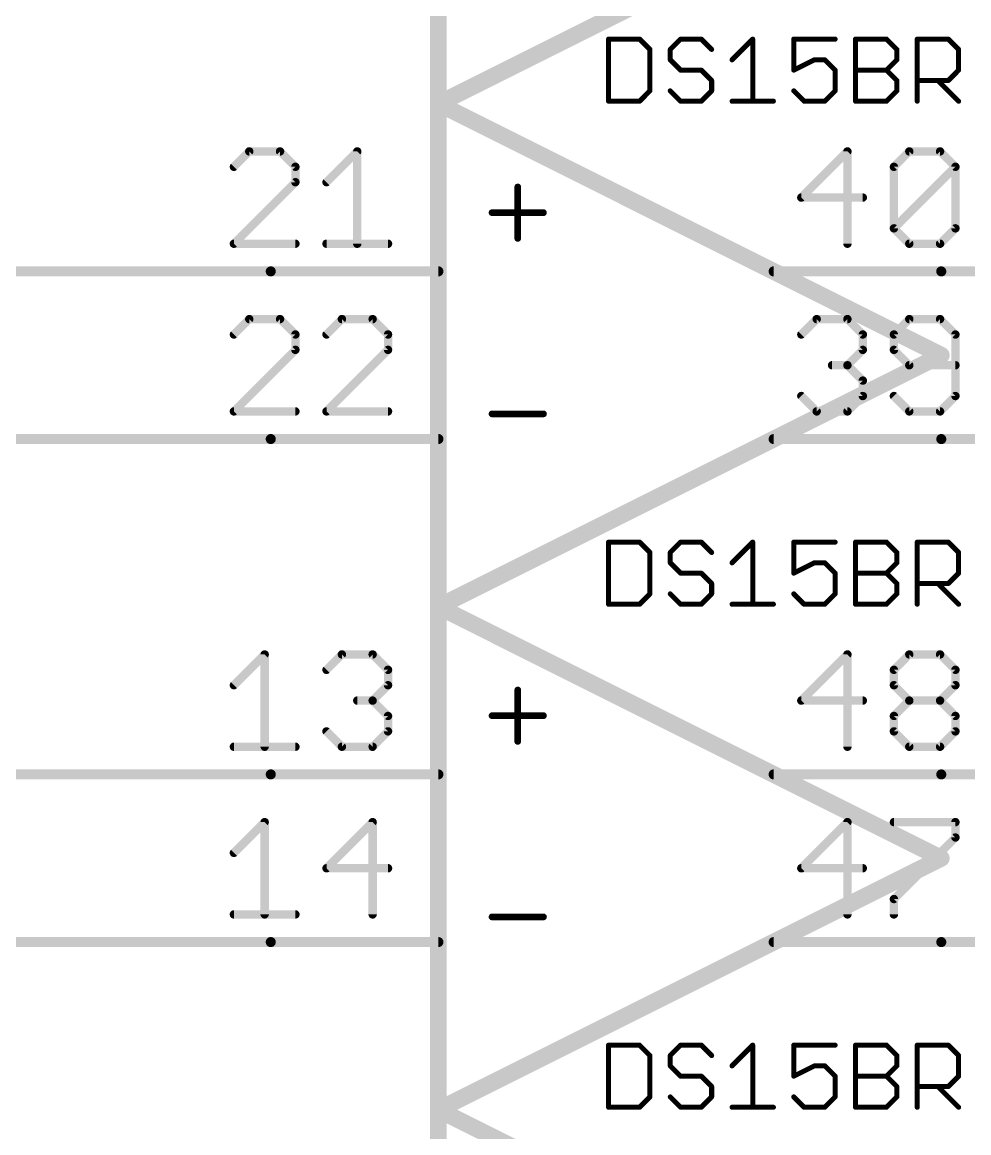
# Model space of a CAD drawing. Extents: x -72 to 265, y -97 to 216.
# Drawn here: x 8.93 to 23.28, y 55.53 to 72.35 of the extents above; entities that cross this region are included whole.
import ezdxf

# ---------------------------------------------------------------- set-up
doc = ezdxf.new("R2010")
doc.units = 0
for name, color, linetype in [('91', 94, 'CONTINUOUS'), ('94', 14, 'CONTINUOUS'), ('95', 251, 'CONTINUOUS'), ('96', 251, 'CONTINUOUS')]:
    doc.layers.add(name, color=color, linetype=linetype)

msp = doc.modelspace()

# ---------------------------------------------------------------- linework, layer by layer
at = {"layer": '91', "const_width": 0.1524}
for points in [[(5.08, 68.58), (12.7, 68.58)], [(22.86, 68.58), (35.56, 68.58)], [(12.7, 66.04), (5.08, 66.04)], [(35.56, 66.04), (22.86, 66.04)], [(5.08, 60.96), (12.7, 60.96)], [(22.86, 60.96), (35.56, 60.96)], [(5.08, 58.42), (12.7, 58.42)], [(22.86, 58.42), (35.56, 58.42)]]:
    msp.add_lwpolyline(points, dxfattribs=at)
at = {"layer": '91', "const_width": 0.0762}
for points in [[(12.7, 68.5419, 1), (12.7, 68.6181)], [(22.86, 68.6181, 1), (22.86, 68.5419)], [(12.7, 66.0019, 1), (12.7, 66.0781)], [(22.86, 66.0781, 1), (22.86, 66.0019)], [(12.7, 60.9219, 1), (12.7, 60.9981)], [(22.86, 60.9981, 1), (22.86, 60.9219)], [(12.7, 58.3819, 1), (12.7, 58.4581)], [(22.86, 58.4581, 1), (22.86, 58.3819)]]:
    msp.add_lwpolyline(points, format="xyb", dxfattribs=at)
at = {"layer": '94'}
for points, const_width in [([(15.24, 78.74), (15.24, 71.12)], 0.254), ([(15.24, 71.12), (22.86, 74.93)], 0.254), ([(15.24, 71.12), (15.24, 63.5)], 0.254), ([(22.86, 67.31), (15.24, 71.12)], 0.254), ([(12.7, 68.58), (15.24, 68.58)], 0.1524), ([(22.86, 68.58), (20.32, 68.58)], 0.1524), ([(15.24, 63.5), (22.86, 67.31)], 0.254), ([(12.7, 66.04), (15.24, 66.04)], 0.1524), ([(22.86, 66.04), (20.32, 66.04)], 0.1524), ([(15.24, 63.5), (15.24, 55.88)], 0.254), ([(22.86, 59.69), (15.24, 63.5)], 0.254), ([(12.7, 60.96), (15.24, 60.96)], 0.1524), ([(22.86, 60.96), (20.32, 60.96)], 0.1524), ([(15.24, 55.88), (22.86, 59.69)], 0.254), ([(12.7, 58.42), (15.24, 58.42)], 0.1524), ([(22.86, 58.42), (20.32, 58.42)], 0.1524), ([(15.24, 55.88), (15.24, 48.26)], 0.254), ([(22.86, 52.07), (15.24, 55.88)], 0.254)]:
    msp.add_lwpolyline(points, dxfattribs=dict(at, const_width=const_width))
for points, const_width in [([(15.3035, 71.12, 1), (15.1765, 71.12)], 0.127), ([(15.2684, 71.1768, 1), (15.2116, 71.0632)], 0.127), ([(15.2116, 71.1768, 1), (15.2684, 71.0632)], 0.127), ([(15.1765, 71.12, 1), (15.3035, 71.12)], 0.127), ([(12.7, 68.6181, 1), (12.7, 68.5419)], 0.0762), ([(15.24, 68.5419, 1), (15.24, 68.6181)], 0.0762), ([(20.32, 68.6181, 1), (20.32, 68.5419)], 0.0762), ([(22.86, 68.5419, 1), (22.86, 68.6181)], 0.0762), ([(22.8884, 67.2532, 1), (22.8316, 67.3668)], 0.127), ([(22.8316, 67.2532, 1), (22.8884, 67.3668)], 0.127), ([(12.7, 66.0781, 1), (12.7, 66.0019)], 0.0762), ([(15.24, 66.0019, 1), (15.24, 66.0781)], 0.0762), ([(20.32, 66.0781, 1), (20.32, 66.0019)], 0.0762), ([(22.86, 66.0019, 1), (22.86, 66.0781)], 0.0762), ([(15.3035, 63.5, 1), (15.1765, 63.5)], 0.127), ([(15.2684, 63.5568, 1), (15.2116, 63.4432)], 0.127), ([(15.2116, 63.5568, 1), (15.2684, 63.4432)], 0.127), ([(15.1765, 63.5, 1), (15.3035, 63.5)], 0.127), ([(12.7, 60.9981, 1), (12.7, 60.9219)], 0.0762), ([(15.24, 60.9219, 1), (15.24, 60.9981)], 0.0762), ([(20.32, 60.9981, 1), (20.32, 60.9219)], 0.0762), ([(22.86, 60.9219, 1), (22.86, 60.9981)], 0.0762), ([(22.8884, 59.6332, 1), (22.8316, 59.7468)], 0.127), ([(22.8316, 59.6332, 1), (22.8884, 59.7468)], 0.127), ([(12.7, 58.4581, 1), (12.7, 58.3819)], 0.0762), ([(15.24, 58.3819, 1), (15.24, 58.4581)], 0.0762), ([(20.32, 58.4581, 1), (20.32, 58.3819)], 0.0762), ([(22.86, 58.3819, 1), (22.86, 58.4581)], 0.0762), ([(15.3035, 55.88, 1), (15.1765, 55.88)], 0.127), ([(15.2684, 55.9368, 1), (15.2116, 55.8232)], 0.127), ([(15.2116, 55.9368, 1), (15.2684, 55.8232)], 0.127), ([(15.1765, 55.88, 1), (15.3035, 55.88)], 0.127)]:
    msp.add_lwpolyline(points, format="xyb", dxfattribs=dict(at, const_width=const_width))
at = {"layer": '95', "const_width": 0.127}
for points in [[(12.3744, 70.3973), (12.1413, 70.1643)], [(12.8404, 70.3973), (12.3744, 70.3973)], [(13.0735, 70.1643), (12.8404, 70.3973)], [(13.5446, 69.9312), (14.0107, 70.3973)], [(14.0107, 70.3973), (14.0107, 68.9991)], [(21.4382, 70.3973), (20.7391, 69.6982)], [(21.4382, 68.9991), (21.4382, 70.3973)], [(22.1424, 70.1643), (22.3754, 70.3973)], [(22.3754, 70.3973), (22.8415, 70.3973)], [(22.8415, 70.3973), (23.0745, 70.1643)], [(13.0735, 69.9312), (13.0735, 70.1643)], [(22.1424, 69.2321), (22.1424, 70.1643)], [(22.1424, 69.2321), (23.0745, 70.1643)], [(23.0745, 70.1643), (23.0745, 69.2321)], [(12.1413, 68.9991), (13.0735, 69.9312)], [(20.7391, 69.6982), (21.6712, 69.6982)], [(22.3754, 68.9991), (22.1424, 69.2321)], [(23.0745, 69.2321), (22.8415, 68.9991)], [(13.0735, 68.9991), (12.1413, 68.9991)], [(13.5446, 68.9991), (14.4768, 68.9991)], [(22.8415, 68.9991), (22.3754, 68.9991)], [(12.3744, 67.8573), (12.1413, 67.6243)], [(12.8404, 67.8573), (12.3744, 67.8573)], [(13.0735, 67.6243), (12.8404, 67.8573)], [(13.7777, 67.8573), (13.5446, 67.6243)], [(14.2437, 67.8573), (13.7777, 67.8573)], [(14.4768, 67.6243), (14.2437, 67.8573)], [(20.7391, 67.6243), (20.9721, 67.8573)], [(20.9721, 67.8573), (21.4382, 67.8573)], [(21.4382, 67.8573), (21.6712, 67.6243)], [(22.3754, 67.8573), (22.1424, 67.6243)], [(22.8415, 67.8573), (22.3754, 67.8573)], [(23.0745, 67.6243), (22.8415, 67.8573)], [(13.0735, 67.3912), (13.0735, 67.6243)], [(14.4768, 67.3912), (14.4768, 67.6243)], [(21.6712, 67.6243), (21.6712, 67.3912)], [(22.1424, 67.6243), (22.1424, 67.3912)], [(23.0745, 66.6921), (23.0745, 67.6243)], [(12.1413, 66.4591), (13.0735, 67.3912)], [(13.5446, 66.4591), (14.4768, 67.3912)], [(21.6712, 67.3912), (21.4382, 67.1582)], [(22.1424, 67.3912), (22.3754, 67.1582)], [(21.4382, 67.1582), (21.2052, 67.1582)], [(21.4382, 67.1582), (21.6712, 66.9252)], [(22.3754, 67.1582), (23.0745, 67.1582)], [(21.6712, 66.9252), (21.6712, 66.6921)], [(20.9721, 66.4591), (20.7391, 66.6921)], [(21.6712, 66.6921), (21.4382, 66.4591)], [(22.1424, 66.6921), (22.3754, 66.4591)], [(22.8415, 66.4591), (23.0745, 66.6921)], [(13.0735, 66.4591), (12.1413, 66.4591)], [(14.4768, 66.4591), (13.5446, 66.4591)], [(21.4382, 66.4591), (20.9721, 66.4591)], [(22.3754, 66.4591), (22.8415, 66.4591)], [(12.1413, 62.3112), (12.6074, 62.7773)], [(12.6074, 62.7773), (12.6074, 61.3791)], [(13.5446, 62.5443), (13.7777, 62.7773)], [(13.7777, 62.7773), (14.2437, 62.7773)], [(14.2437, 62.7773), (14.4768, 62.5443)], [(21.4382, 62.7773), (20.7391, 62.0782)], [(21.4382, 61.3791), (21.4382, 62.7773)], [(22.1424, 62.5443), (22.3754, 62.7773)], [(22.3754, 62.7773), (22.8415, 62.7773)], [(22.8415, 62.7773), (23.0745, 62.5443)], [(14.4768, 62.5443), (14.4768, 62.3112)], [(22.1424, 62.3112), (22.1424, 62.5443)], [(23.0745, 62.5443), (23.0745, 62.3112)], [(14.4768, 62.3112), (14.2437, 62.0782)], [(22.3754, 62.0782), (22.1424, 62.3112)], [(23.0745, 62.3112), (22.8415, 62.0782)], [(14.2437, 62.0782), (14.0107, 62.0782)], [(14.2437, 62.0782), (14.4768, 61.8452)], [(20.7391, 62.0782), (21.6712, 62.0782)], [(22.1424, 61.8452), (22.3754, 62.0782)], [(22.3754, 62.0782), (22.8415, 62.0782)], [(22.8415, 62.0782), (23.0745, 61.8452)], [(14.4768, 61.8452), (14.4768, 61.6121)], [(22.1424, 61.6121), (22.1424, 61.8452)], [(23.0745, 61.8452), (23.0745, 61.6121)], [(13.7777, 61.3791), (13.5446, 61.6121)], [(14.4768, 61.6121), (14.2437, 61.3791)], [(22.3754, 61.3791), (22.1424, 61.6121)], [(23.0745, 61.6121), (22.8415, 61.3791)], [(12.1413, 61.3791), (13.0735, 61.3791)], [(14.2437, 61.3791), (13.7777, 61.3791)], [(22.8415, 61.3791), (22.3754, 61.3791)], [(12.1413, 59.7712), (12.6074, 60.2373)], [(12.6074, 60.2373), (12.6074, 58.8391)], [(14.2437, 60.2373), (13.5446, 59.5382)], [(14.2437, 58.8391), (14.2437, 60.2373)], [(21.4382, 60.2373), (20.7391, 59.5382)], [(21.4382, 58.8391), (21.4382, 60.2373)], [(22.1424, 60.2373), (23.0745, 60.2373)], [(23.0745, 60.2373), (23.0745, 60.0043)], [(23.0745, 60.0043), (22.1424, 59.0721)], [(13.5446, 59.5382), (14.4768, 59.5382)], [(20.7391, 59.5382), (21.6712, 59.5382)], [(22.1424, 59.0721), (22.1424, 58.8391)], [(12.1413, 58.8391), (13.0735, 58.8391)]]:
    msp.add_lwpolyline(points, dxfattribs=at)
at = {"layer": '95', "const_width": 0.0635}
for points in [[(12.3744, 70.429, 1), (12.3744, 70.3655)], [(12.3968, 70.3748, 1), (12.3519, 70.4197)], [(12.8629, 70.4197, 1), (12.818, 70.3748)], [(12.8404, 70.3655, 1), (12.8404, 70.429)], [(14.0424, 70.3973, 1), (13.9789, 70.3973)], [(14.0331, 70.3748, 1), (13.9882, 70.4197)], [(21.4699, 70.3973, 1), (21.4064, 70.3973)], [(21.4606, 70.3748, 1), (21.4157, 70.4197)], [(22.3754, 70.429, 1), (22.3754, 70.3655)], [(22.3979, 70.3748, 1), (22.353, 70.4197)], [(22.8639, 70.4197, 1), (22.819, 70.3748)], [(22.8415, 70.3655, 1), (22.8415, 70.429)], [(12.1189, 70.1867, 1), (12.1638, 70.1418)], [(13.1052, 70.1643, 1), (13.0417, 70.1643)], [(13.051, 70.1418, 1), (13.0959, 70.1867)], [(22.1741, 70.1643, 1), (22.1106, 70.1643)], [(22.1199, 70.1867, 1), (22.1648, 70.1418)], [(23.1063, 70.1643, 1), (23.0428, 70.1643)], [(23.097, 70.1418, 1), (23.0521, 70.1867)], [(23.0521, 70.1418, 1), (23.097, 70.1867)], [(13.0959, 69.9088, 1), (13.051, 69.9537)], [(13.0417, 69.9312, 1), (13.1052, 69.9312)], [(13.5222, 69.9537, 1), (13.5671, 69.9088)], [(20.7391, 69.7299, 1), (20.7391, 69.6664)], [(20.7166, 69.7206, 1), (20.7616, 69.6757)], [(21.6712, 69.6664, 1), (21.6712, 69.7299)], [(22.1648, 69.2546, 1), (22.1199, 69.2097)], [(22.1199, 69.2546, 1), (22.1648, 69.2097)], [(22.1106, 69.2321, 1), (22.1741, 69.2321)], [(23.0428, 69.2321, 1), (23.1063, 69.2321)], [(23.097, 69.2097, 1), (23.0521, 69.2546)], [(12.1413, 69.0309, 1), (12.1413, 68.9673)], [(12.1189, 69.0216, 1), (12.1638, 68.9766)], [(13.0735, 68.9673, 1), (13.0735, 69.0309)], [(13.5446, 69.0309, 1), (13.5446, 68.9673)], [(13.9789, 68.9991, 1), (14.0424, 68.9991)], [(14.4768, 68.9673, 1), (14.4768, 69.0309)], [(21.4064, 68.9991, 1), (21.4699, 68.9991)], [(22.3754, 69.0309, 1), (22.3754, 68.9673)], [(22.353, 68.9766, 1), (22.3979, 69.0216)], [(22.819, 69.0216, 1), (22.8639, 68.9766)], [(22.8415, 68.9673, 1), (22.8415, 69.0309)], [(12.3744, 67.889, 1), (12.3744, 67.8255)], [(12.3968, 67.8348, 1), (12.3519, 67.8797)], [(12.8629, 67.8797, 1), (12.818, 67.8348)], [(12.8404, 67.8255, 1), (12.8404, 67.889)], [(13.7777, 67.889, 1), (13.7777, 67.8255)], [(13.8001, 67.8348, 1), (13.7552, 67.8797)], [(14.2662, 67.8797, 1), (14.2213, 67.8348)], [(14.2437, 67.8255, 1), (14.2437, 67.889)], [(20.9721, 67.889, 1), (20.9721, 67.8255)], [(20.9946, 67.8348, 1), (20.9497, 67.8797)], [(21.4606, 67.8797, 1), (21.4157, 67.8348)], [(21.4382, 67.8255, 1), (21.4382, 67.889)], [(22.3754, 67.889, 1), (22.3754, 67.8255)], [(22.3979, 67.8348, 1), (22.353, 67.8797)], [(22.8639, 67.8797, 1), (22.819, 67.8348)], [(22.8415, 67.8255, 1), (22.8415, 67.889)], [(12.1189, 67.6467, 1), (12.1638, 67.6018)], [(13.1052, 67.6243, 1), (13.0417, 67.6243)], [(13.051, 67.6018, 1), (13.0959, 67.6467)], [(13.5222, 67.6467, 1), (13.5671, 67.6018)], [(14.5085, 67.6243, 1), (14.445, 67.6243)], [(14.4543, 67.6018, 1), (14.4992, 67.6467)], [(20.7166, 67.6467, 1), (20.7616, 67.6018)], [(21.703, 67.6243, 1), (21.6395, 67.6243)], [(21.6488, 67.6018, 1), (21.6937, 67.6467)], [(22.1741, 67.6243, 1), (22.1106, 67.6243)], [(22.1199, 67.6467, 1), (22.1648, 67.6018)], [(23.1063, 67.6243, 1), (23.0428, 67.6243)], [(23.0521, 67.6018, 1), (23.097, 67.6467)], [(13.0417, 67.3912, 1), (13.1052, 67.3912)], [(13.0959, 67.3688, 1), (13.051, 67.4137)], [(14.445, 67.3912, 1), (14.5085, 67.3912)], [(14.4992, 67.3688, 1), (14.4543, 67.4137)], [(21.6395, 67.3912, 1), (21.703, 67.3912)], [(21.6937, 67.3688, 1), (21.6488, 67.4137)], [(22.1648, 67.4137, 1), (22.1199, 67.3688)], [(22.1106, 67.3912, 1), (22.1741, 67.3912)], [(21.2052, 67.1899, 1), (21.2052, 67.1264)], [(21.4606, 67.1806, 1), (21.4157, 67.1357)], [(21.4157, 67.1806, 1), (21.4606, 67.1357)], [(21.4382, 67.1264, 1), (21.4382, 67.1899)], [(22.3754, 67.1899, 1), (22.3754, 67.1264)], [(22.353, 67.1357, 1), (22.3979, 67.1806)], [(23.0745, 67.1264, 1), (23.0745, 67.1899)], [(21.703, 66.9252, 1), (21.6395, 66.9252)], [(21.6488, 66.9027, 1), (21.6937, 66.9476)], [(20.7616, 66.7146, 1), (20.7166, 66.6697)], [(21.6395, 66.6921, 1), (21.703, 66.6921)], [(21.6937, 66.6697, 1), (21.6488, 66.7146)], [(22.1648, 66.7146, 1), (22.1199, 66.6697)], [(23.0428, 66.6921, 1), (23.1063, 66.6921)], [(23.097, 66.6697, 1), (23.0521, 66.7146)], [(12.1413, 66.4909, 1), (12.1413, 66.4274)], [(12.1189, 66.4816, 1), (12.1638, 66.4366)], [(13.0735, 66.4274, 1), (13.0735, 66.4909)], [(13.5446, 66.4909, 1), (13.5446, 66.4274)], [(13.5222, 66.4816, 1), (13.5671, 66.4366)], [(14.4768, 66.4274, 1), (14.4768, 66.4909)], [(20.9721, 66.4909, 1), (20.9721, 66.4274)], [(20.9497, 66.4366, 1), (20.9946, 66.4816)], [(21.4157, 66.4816, 1), (21.4606, 66.4366)], [(21.4382, 66.4274, 1), (21.4382, 66.4909)], [(22.3754, 66.4909, 1), (22.3754, 66.4274)], [(22.353, 66.4366, 1), (22.3979, 66.4816)], [(22.819, 66.4816, 1), (22.8639, 66.4366)], [(22.8415, 66.4274, 1), (22.8415, 66.4909)], [(12.6392, 62.7773, 1), (12.5757, 62.7773)], [(12.6299, 62.7548, 1), (12.585, 62.7997)], [(13.7777, 62.809, 1), (13.7777, 62.7455)], [(13.8001, 62.7548, 1), (13.7552, 62.7997)], [(14.2662, 62.7997, 1), (14.2213, 62.7548)], [(14.2437, 62.7455, 1), (14.2437, 62.809)], [(21.4699, 62.7773, 1), (21.4064, 62.7773)], [(21.4606, 62.7548, 1), (21.4157, 62.7997)], [(22.3754, 62.809, 1), (22.3754, 62.7455)], [(22.3979, 62.7548, 1), (22.353, 62.7997)], [(22.8639, 62.7997, 1), (22.819, 62.7548)], [(22.8415, 62.7455, 1), (22.8415, 62.809)], [(13.5222, 62.5667, 1), (13.5671, 62.5218)], [(14.5085, 62.5443, 1), (14.445, 62.5443)], [(14.4543, 62.5218, 1), (14.4992, 62.5667)], [(22.1741, 62.5443, 1), (22.1106, 62.5443)], [(22.1199, 62.5667, 1), (22.1648, 62.5218)], [(23.1063, 62.5443, 1), (23.0428, 62.5443)], [(23.0521, 62.5218, 1), (23.097, 62.5667)], [(12.1189, 62.3337, 1), (12.1638, 62.2888)], [(14.445, 62.3112, 1), (14.5085, 62.3112)], [(14.4992, 62.2888, 1), (14.4543, 62.3337)], [(22.1648, 62.3337, 1), (22.1199, 62.2888)], [(22.1106, 62.3112, 1), (22.1741, 62.3112)], [(23.0428, 62.3112, 1), (23.1063, 62.3112)], [(23.097, 62.2888, 1), (23.0521, 62.3337)], [(14.0107, 62.1099, 1), (14.0107, 62.0464)], [(14.2662, 62.1006, 1), (14.2213, 62.0557)], [(14.2213, 62.1006, 1), (14.2662, 62.0557)], [(14.2437, 62.0464, 1), (14.2437, 62.1099)], [(20.7391, 62.1099, 1), (20.7391, 62.0464)], [(20.7166, 62.1006, 1), (20.7616, 62.0557)], [(21.6712, 62.0464, 1), (21.6712, 62.1099)], [(22.3754, 62.1099, 1), (22.3754, 62.0464)], [(22.3979, 62.0557, 1), (22.353, 62.1006)], [(22.353, 62.0557, 1), (22.3979, 62.1006)], [(22.8639, 62.1006, 1), (22.819, 62.0557)], [(22.819, 62.1006, 1), (22.8639, 62.0557)], [(22.8415, 62.0464, 1), (22.8415, 62.1099)], [(14.5085, 61.8452, 1), (14.445, 61.8452)], [(14.4543, 61.8227, 1), (14.4992, 61.8676)], [(22.1741, 61.8452, 1), (22.1106, 61.8452)], [(22.1199, 61.8676, 1), (22.1648, 61.8227)], [(23.1063, 61.8452, 1), (23.0428, 61.8452)], [(23.0521, 61.8227, 1), (23.097, 61.8676)], [(13.5671, 61.6346, 1), (13.5222, 61.5897)], [(14.445, 61.6121, 1), (14.5085, 61.6121)], [(14.4992, 61.5897, 1), (14.4543, 61.6346)], [(22.1648, 61.6346, 1), (22.1199, 61.5897)], [(22.1106, 61.6121, 1), (22.1741, 61.6121)], [(23.0428, 61.6121, 1), (23.1063, 61.6121)], [(23.097, 61.5897, 1), (23.0521, 61.6346)], [(12.1413, 61.4109, 1), (12.1413, 61.3473)], [(12.5757, 61.3791, 1), (12.6392, 61.3791)], [(13.0735, 61.3473, 1), (13.0735, 61.4109)], [(13.7777, 61.4109, 1), (13.7777, 61.3473)], [(13.7552, 61.3566, 1), (13.8001, 61.4016)], [(14.2213, 61.4016, 1), (14.2662, 61.3566)], [(14.2437, 61.3473, 1), (14.2437, 61.4109)], [(21.4064, 61.3791, 1), (21.4699, 61.3791)], [(22.3754, 61.4109, 1), (22.3754, 61.3473)], [(22.353, 61.3566, 1), (22.3979, 61.4016)], [(22.819, 61.4016, 1), (22.8639, 61.3566)], [(22.8415, 61.3473, 1), (22.8415, 61.4109)], [(12.6392, 60.2373, 1), (12.5757, 60.2373)], [(12.6299, 60.2148, 1), (12.585, 60.2597)], [(14.2755, 60.2373, 1), (14.212, 60.2373)], [(14.2662, 60.2148, 1), (14.2213, 60.2597)], [(21.4699, 60.2373, 1), (21.4064, 60.2373)], [(21.4606, 60.2148, 1), (21.4157, 60.2597)], [(22.1424, 60.269, 1), (22.1424, 60.2055)], [(23.1063, 60.2373, 1), (23.0428, 60.2373)], [(23.0745, 60.2055, 1), (23.0745, 60.269)], [(23.097, 59.9818, 1), (23.0521, 60.0267)], [(23.0428, 60.0043, 1), (23.1063, 60.0043)], [(12.1189, 59.7937, 1), (12.1638, 59.7488)], [(13.5446, 59.5699, 1), (13.5446, 59.5064)], [(13.5222, 59.5606, 1), (13.5671, 59.5157)], [(14.4768, 59.5064, 1), (14.4768, 59.5699)], [(20.7391, 59.5699, 1), (20.7391, 59.5064)], [(20.7166, 59.5606, 1), (20.7616, 59.5157)], [(21.6712, 59.5064, 1), (21.6712, 59.5699)], [(22.1741, 59.0721, 1), (22.1106, 59.0721)], [(22.1199, 59.0946, 1), (22.1648, 59.0497)], [(12.1413, 58.8709, 1), (12.1413, 58.8073)], [(13.0735, 58.8073, 1), (13.0735, 58.8709)], [(12.5757, 58.8391, 1), (12.6392, 58.8391)], [(14.212, 58.8391, 1), (14.2755, 58.8391)], [(21.4064, 58.8391, 1), (21.4699, 58.8391)], [(22.1106, 58.8391, 1), (22.1741, 58.8391)]]:
    msp.add_lwpolyline(points, format="xyb", dxfattribs=at)
at = {"layer": '96'}
for points, const_width in [([(17.8181, 72.0987), (17.8181, 71.1581)], 0.0762), ([(18.2884, 72.0987), (17.8181, 72.0987)], 0.0762), ([(18.4452, 71.9419), (18.2884, 72.0987)], 0.0762), ([(18.9104, 72.0987), (18.7536, 71.9419)], 0.0762), ([(19.2239, 72.0987), (18.9104, 72.0987)], 0.0762), ([(19.3807, 71.9419), (19.2239, 72.0987)], 0.0762), ([(19.6891, 71.7852), (20.0027, 72.0987)], 0.0762), ([(20.0027, 72.0987), (20.0027, 71.1581)], 0.0762), ([(21.2517, 72.0987), (20.6247, 72.0987)], 0.0762), ([(20.6247, 72.0987), (20.6247, 71.6284)], 0.0762), ([(21.5602, 71.1581), (21.5602, 72.0987)], 0.0762), ([(21.5602, 72.0987), (22.0305, 72.0987)], 0.0762), ([(22.0305, 72.0987), (22.1872, 71.9419)], 0.0762), ([(22.4957, 71.1581), (22.4957, 72.0987)], 0.0762), ([(22.4957, 72.0987), (22.966, 72.0987)], 0.0762), ([(22.966, 72.0987), (23.1228, 71.9419)], 0.0762), ([(18.4452, 71.3149), (18.4452, 71.9419)], 0.0762), ([(18.7536, 71.9419), (18.7536, 71.7852)], 0.0762), ([(22.1872, 71.9419), (22.1872, 71.7852)], 0.0762), ([(23.1228, 71.9419), (23.1228, 71.6284)], 0.0762), ([(18.7536, 71.7852), (18.9104, 71.6284)], 0.0762), ([(20.6247, 71.6284), (20.9382, 71.7852)], 0.0762), ([(20.9382, 71.7852), (21.095, 71.7852)], 0.0762), ([(21.095, 71.7852), (21.2517, 71.6284)], 0.0762), ([(22.1872, 71.7852), (22.0305, 71.6284)], 0.0762), ([(18.9104, 71.6284), (19.2239, 71.6284)], 0.0762), ([(19.2239, 71.6284), (19.3807, 71.4716)], 0.0762), ([(19.3807, 71.4716), (19.3807, 71.3149)], 0.0762), ([(21.2517, 71.6284), (21.2517, 71.3149)], 0.0762), ([(21.5602, 71.6284), (22.0305, 71.6284)], 0.0762), ([(22.0305, 71.6284), (22.1872, 71.4716)], 0.0762), ([(22.1872, 71.4716), (22.1872, 71.3149)], 0.0762), ([(22.966, 71.4716), (22.4957, 71.4716)], 0.0762), ([(22.8092, 71.4716), (23.1228, 71.1581)], 0.0762), ([(23.1228, 71.6284), (22.966, 71.4716)], 0.0762), ([(18.2884, 71.1581), (18.4452, 71.3149)], 0.0762), ([(18.9104, 71.1581), (18.7536, 71.3149)], 0.0762), ([(19.3807, 71.3149), (19.2239, 71.1581)], 0.0762), ([(20.7814, 71.1581), (20.6247, 71.3149)], 0.0762), ([(21.2517, 71.3149), (21.095, 71.1581)], 0.0762), ([(22.1872, 71.3149), (22.0305, 71.1581)], 0.0762), ([(17.8181, 71.1581), (18.2884, 71.1581)], 0.0762), ([(19.2239, 71.1581), (18.9104, 71.1581)], 0.0762), ([(19.6891, 71.1581), (20.3162, 71.1581)], 0.0762), ([(21.095, 71.1581), (20.7814, 71.1581)], 0.0762), ([(22.0305, 71.1581), (21.5602, 71.1581)], 0.0762), ([(16.4426, 69.8593), (16.4426, 69.0797)], 0.1016), ([(16.0528, 69.4695), (16.8324, 69.4695)], 0.1016), ([(16.0528, 66.4215), (16.8324, 66.4215)], 0.1016), ([(17.8181, 64.4787), (17.8181, 63.5381)], 0.0762), ([(18.2884, 64.4787), (17.8181, 64.4787)], 0.0762), ([(18.4452, 64.3219), (18.2884, 64.4787)], 0.0762), ([(18.9104, 64.4787), (18.7536, 64.3219)], 0.0762), ([(19.2239, 64.4787), (18.9104, 64.4787)], 0.0762), ([(19.3807, 64.3219), (19.2239, 64.4787)], 0.0762), ([(19.6891, 64.1652), (20.0027, 64.4787)], 0.0762), ([(20.0027, 64.4787), (20.0027, 63.5381)], 0.0762), ([(21.2517, 64.4787), (20.6247, 64.4787)], 0.0762), ([(20.6247, 64.4787), (20.6247, 64.0084)], 0.0762), ([(21.5602, 63.5381), (21.5602, 64.4787)], 0.0762), ([(21.5602, 64.4787), (22.0305, 64.4787)], 0.0762), ([(22.0305, 64.4787), (22.1872, 64.3219)], 0.0762), ([(22.4957, 63.5381), (22.4957, 64.4787)], 0.0762), ([(22.4957, 64.4787), (22.966, 64.4787)], 0.0762), ([(22.966, 64.4787), (23.1228, 64.3219)], 0.0762), ([(18.4452, 63.6949), (18.4452, 64.3219)], 0.0762), ([(18.7536, 64.3219), (18.7536, 64.1652)], 0.0762), ([(22.1872, 64.3219), (22.1872, 64.1652)], 0.0762), ([(23.1228, 64.3219), (23.1228, 64.0084)], 0.0762), ([(18.7536, 64.1652), (18.9104, 64.0084)], 0.0762), ([(20.6247, 64.0084), (20.9382, 64.1652)], 0.0762), ([(20.9382, 64.1652), (21.095, 64.1652)], 0.0762), ([(21.095, 64.1652), (21.2517, 64.0084)], 0.0762), ([(22.1872, 64.1652), (22.0305, 64.0084)], 0.0762), ([(18.9104, 64.0084), (19.2239, 64.0084)], 0.0762), ([(19.2239, 64.0084), (19.3807, 63.8516)], 0.0762), ([(21.2517, 64.0084), (21.2517, 63.6949)], 0.0762), ([(21.5602, 64.0084), (22.0305, 64.0084)], 0.0762), ([(22.0305, 64.0084), (22.1872, 63.8516)], 0.0762), ([(23.1228, 64.0084), (22.966, 63.8516)], 0.0762), ([(19.3807, 63.8516), (19.3807, 63.6949)], 0.0762), ([(22.1872, 63.8516), (22.1872, 63.6949)], 0.0762), ([(22.966, 63.8516), (22.4957, 63.8516)], 0.0762), ([(22.8092, 63.8516), (23.1228, 63.5381)], 0.0762), ([(18.2884, 63.5381), (18.4452, 63.6949)], 0.0762), ([(18.9104, 63.5381), (18.7536, 63.6949)], 0.0762), ([(19.3807, 63.6949), (19.2239, 63.5381)], 0.0762), ([(20.7814, 63.5381), (20.6247, 63.6949)], 0.0762), ([(21.2517, 63.6949), (21.095, 63.5381)], 0.0762), ([(22.1872, 63.6949), (22.0305, 63.5381)], 0.0762), ([(17.8181, 63.5381), (18.2884, 63.5381)], 0.0762), ([(19.2239, 63.5381), (18.9104, 63.5381)], 0.0762), ([(19.6891, 63.5381), (20.3162, 63.5381)], 0.0762), ([(21.095, 63.5381), (20.7814, 63.5381)], 0.0762), ([(22.0305, 63.5381), (21.5602, 63.5381)], 0.0762), ([(16.4426, 62.2393), (16.4426, 61.4597)], 0.1016), ([(16.0528, 61.8495), (16.8324, 61.8495)], 0.1016), ([(16.0528, 58.8015), (16.8324, 58.8015)], 0.1016), ([(17.8181, 56.8587), (17.8181, 55.9181)], 0.0762), ([(18.2884, 56.8587), (17.8181, 56.8587)], 0.0762), ([(18.4452, 56.7019), (18.2884, 56.8587)], 0.0762), ([(18.9104, 56.8587), (18.7536, 56.7019)], 0.0762), ([(19.2239, 56.8587), (18.9104, 56.8587)], 0.0762), ([(19.3807, 56.7019), (19.2239, 56.8587)], 0.0762), ([(19.6891, 56.5452), (20.0027, 56.8587)], 0.0762), ([(20.0027, 56.8587), (20.0027, 55.9181)], 0.0762), ([(21.2517, 56.8587), (20.6247, 56.8587)], 0.0762), ([(20.6247, 56.8587), (20.6247, 56.3884)], 0.0762), ([(21.5602, 55.9181), (21.5602, 56.8587)], 0.0762), ([(21.5602, 56.8587), (22.0305, 56.8587)], 0.0762), ([(22.0305, 56.8587), (22.1872, 56.7019)], 0.0762), ([(22.4957, 55.9181), (22.4957, 56.8587)], 0.0762), ([(22.4957, 56.8587), (22.966, 56.8587)], 0.0762), ([(22.966, 56.8587), (23.1228, 56.7019)], 0.0762), ([(18.4452, 56.0749), (18.4452, 56.7019)], 0.0762), ([(18.7536, 56.7019), (18.7536, 56.5452)], 0.0762), ([(22.1872, 56.7019), (22.1872, 56.5452)], 0.0762), ([(23.1228, 56.7019), (23.1228, 56.3884)], 0.0762), ([(18.7536, 56.5452), (18.9104, 56.3884)], 0.0762), ([(20.6247, 56.3884), (20.9382, 56.5452)], 0.0762), ([(20.9382, 56.5452), (21.095, 56.5452)], 0.0762), ([(21.095, 56.5452), (21.2517, 56.3884)], 0.0762), ([(22.1872, 56.5452), (22.0305, 56.3884)], 0.0762), ([(18.9104, 56.3884), (19.2239, 56.3884)], 0.0762), ([(19.2239, 56.3884), (19.3807, 56.2316)], 0.0762), ([(21.2517, 56.3884), (21.2517, 56.0749)], 0.0762), ([(21.5602, 56.3884), (22.0305, 56.3884)], 0.0762), ([(22.0305, 56.3884), (22.1872, 56.2316)], 0.0762), ([(23.1228, 56.3884), (22.966, 56.2316)], 0.0762), ([(19.3807, 56.2316), (19.3807, 56.0749)], 0.0762), ([(22.1872, 56.2316), (22.1872, 56.0749)], 0.0762), ([(22.966, 56.2316), (22.4957, 56.2316)], 0.0762), ([(22.8092, 56.2316), (23.1228, 55.9181)], 0.0762), ([(18.2884, 55.9181), (18.4452, 56.0749)], 0.0762), ([(18.9104, 55.9181), (18.7536, 56.0749)], 0.0762), ([(19.3807, 56.0749), (19.2239, 55.9181)], 0.0762), ([(20.7814, 55.9181), (20.6247, 56.0749)], 0.0762), ([(21.2517, 56.0749), (21.095, 55.9181)], 0.0762), ([(22.1872, 56.0749), (22.0305, 55.9181)], 0.0762), ([(17.8181, 55.9181), (18.2884, 55.9181)], 0.0762), ([(19.2239, 55.9181), (18.9104, 55.9181)], 0.0762), ([(19.6891, 55.9181), (20.3162, 55.9181)], 0.0762), ([(21.095, 55.9181), (20.7814, 55.9181)], 0.0762), ([(22.0305, 55.9181), (21.5602, 55.9181)], 0.0762)]:
    msp.add_lwpolyline(points, dxfattribs=dict(at, const_width=const_width))
for points, const_width in [([(17.8372, 72.0987, 1), (17.7991, 72.0987)], 0.0381), ([(17.8181, 72.1178, 1), (17.8181, 72.0797)], 0.0381), ([(18.3019, 72.1122, 1), (18.2749, 72.0852)], 0.0381), ([(18.2884, 72.0797, 1), (18.2884, 72.1178)], 0.0381), ([(18.9104, 72.1178, 1), (18.9104, 72.0797)], 0.0381), ([(18.9239, 72.0852, 1), (18.8969, 72.1122)], 0.0381), ([(19.2374, 72.1122, 1), (19.2104, 72.0852)], 0.0381), ([(19.2239, 72.0797, 1), (19.2239, 72.1178)], 0.0381), ([(20.0217, 72.0987, 1), (19.9836, 72.0987)], 0.0381), ([(20.0161, 72.0852, 1), (19.9892, 72.1122)], 0.0381), ([(20.6437, 72.0987, 1), (20.6056, 72.0987)], 0.0381), ([(20.6247, 72.1178, 1), (20.6247, 72.0797)], 0.0381), ([(21.2517, 72.0797, 1), (21.2517, 72.1178)], 0.0381), ([(21.5792, 72.0987, 1), (21.5411, 72.0987)], 0.0381), ([(21.5602, 72.1178, 1), (21.5602, 72.0797)], 0.0381), ([(22.0439, 72.1122, 1), (22.017, 72.0852)], 0.0381), ([(22.0305, 72.0797, 1), (22.0305, 72.1178)], 0.0381), ([(22.5147, 72.0987, 1), (22.4766, 72.0987)], 0.0381), ([(22.4957, 72.1178, 1), (22.4957, 72.0797)], 0.0381), ([(22.9795, 72.1122, 1), (22.9525, 72.0852)], 0.0381), ([(22.966, 72.0797, 1), (22.966, 72.1178)], 0.0381), ([(18.4642, 71.9419, 1), (18.4261, 71.9419)], 0.0381), ([(18.4317, 71.9285, 1), (18.4586, 71.9554)], 0.0381), ([(18.7401, 71.9554, 1), (18.7671, 71.9285)], 0.0381), ([(18.7727, 71.9419, 1), (18.7346, 71.9419)], 0.0381), ([(19.3672, 71.9285, 1), (19.3942, 71.9554)], 0.0381), ([(22.2063, 71.9419, 1), (22.1682, 71.9419)], 0.0381), ([(22.1738, 71.9285, 1), (22.2007, 71.9554)], 0.0381), ([(23.1418, 71.9419, 1), (23.1037, 71.9419)], 0.0381), ([(23.1093, 71.9285, 1), (23.1362, 71.9554)], 0.0381), ([(18.7671, 71.7986, 1), (18.7401, 71.7717)], 0.0381), ([(18.7346, 71.7852, 1), (18.7727, 71.7852)], 0.0381), ([(19.6757, 71.7986, 1), (19.7026, 71.7717)], 0.0381), ([(20.9382, 71.8042, 1), (20.9382, 71.7661)], 0.0381), ([(20.9467, 71.7681, 1), (20.9297, 71.8022)], 0.0381), ([(21.1084, 71.7986, 1), (21.0815, 71.7717)], 0.0381), ([(21.095, 71.7661, 1), (21.095, 71.8042)], 0.0381), ([(22.1682, 71.7852, 1), (22.2063, 71.7852)], 0.0381), ([(22.2007, 71.7717, 1), (22.1738, 71.7986)], 0.0381), ([(18.9104, 71.6474, 1), (18.9104, 71.6094)], 0.0381), ([(18.8969, 71.6149, 1), (18.9239, 71.6419)], 0.0381), ([(19.2374, 71.6419, 1), (19.2104, 71.6149)], 0.0381), ([(19.2239, 71.6094, 1), (19.2239, 71.6474)], 0.0381), ([(19.3997, 71.4716, 1), (19.3616, 71.4716)], 0.0381), ([(19.3672, 71.4582, 1), (19.3942, 71.4851)], 0.0381), ([(20.6056, 71.6284, 1), (20.6437, 71.6284)], 0.0381), ([(20.6161, 71.6454, 1), (20.6332, 71.6114)], 0.0381), ([(21.2708, 71.6284, 1), (21.2327, 71.6284)], 0.0381), ([(21.2383, 71.6149, 1), (21.2652, 71.6419)], 0.0381), ([(21.5602, 71.6474, 1), (21.5602, 71.6094)], 0.0381), ([(22.0439, 71.6419, 1), (22.017, 71.6149)], 0.0381), ([(22.017, 71.6419, 1), (22.0439, 71.6149)], 0.0381), ([(22.0305, 71.6094, 1), (22.0305, 71.6474)], 0.0381), ([(22.2063, 71.4716, 1), (22.1682, 71.4716)], 0.0381), ([(22.1738, 71.4582, 1), (22.2007, 71.4851)], 0.0381), ([(22.4957, 71.4907, 1), (22.4957, 71.4526)], 0.0381), ([(22.8227, 71.4851, 1), (22.7958, 71.4582)], 0.0381), ([(22.9525, 71.4851, 1), (22.9795, 71.4582)], 0.0381), ([(22.966, 71.4526, 1), (22.966, 71.4907)], 0.0381), ([(23.1037, 71.6284, 1), (23.1418, 71.6284)], 0.0381), ([(23.1362, 71.6149, 1), (23.1093, 71.6419)], 0.0381), ([(18.4261, 71.3149, 1), (18.4642, 71.3149)], 0.0381), ([(18.4586, 71.3014, 1), (18.4317, 71.3283)], 0.0381), ([(18.7671, 71.3283, 1), (18.7401, 71.3014)], 0.0381), ([(19.3616, 71.3149, 1), (19.3997, 71.3149)], 0.0381), ([(19.3942, 71.3014, 1), (19.3672, 71.3283)], 0.0381), ([(20.6381, 71.3283, 1), (20.6112, 71.3014)], 0.0381), ([(21.2327, 71.3149, 1), (21.2708, 71.3149)], 0.0381), ([(21.2652, 71.3014, 1), (21.2383, 71.3283)], 0.0381), ([(22.1682, 71.3149, 1), (22.2063, 71.3149)], 0.0381), ([(22.2007, 71.3014, 1), (22.1738, 71.3283)], 0.0381), ([(17.7991, 71.1581, 1), (17.8372, 71.1581)], 0.0381), ([(17.8181, 71.1771, 1), (17.8181, 71.1391)], 0.0381), ([(18.2749, 71.1716, 1), (18.3019, 71.1446)], 0.0381), ([(18.2884, 71.1391, 1), (18.2884, 71.1771)], 0.0381), ([(18.9104, 71.1771, 1), (18.9104, 71.1391)], 0.0381), ([(18.8969, 71.1446, 1), (18.9239, 71.1716)], 0.0381), ([(19.2104, 71.1716, 1), (19.2374, 71.1446)], 0.0381), ([(19.2239, 71.1391, 1), (19.2239, 71.1771)], 0.0381), ([(19.6891, 71.1771, 1), (19.6891, 71.1391)], 0.0381), ([(19.9836, 71.1581, 1), (20.0217, 71.1581)], 0.0381), ([(20.3162, 71.1391, 1), (20.3162, 71.1771)], 0.0381), ([(20.7814, 71.1771, 1), (20.7814, 71.1391)], 0.0381), ([(20.768, 71.1446, 1), (20.7949, 71.1716)], 0.0381), ([(21.0815, 71.1716, 1), (21.1084, 71.1446)], 0.0381), ([(21.095, 71.1391, 1), (21.095, 71.1771)], 0.0381), ([(21.5602, 71.1771, 1), (21.5602, 71.1391)], 0.0381), ([(21.5411, 71.1581, 1), (21.5792, 71.1581)], 0.0381), ([(22.017, 71.1716, 1), (22.0439, 71.1446)], 0.0381), ([(22.0305, 71.1391, 1), (22.0305, 71.1771)], 0.0381), ([(22.4766, 71.1581, 1), (22.5147, 71.1581)], 0.0381), ([(23.1093, 71.1446, 1), (23.1362, 71.1716)], 0.0381), ([(16.468, 69.8593, 1), (16.4172, 69.8593)], 0.0508), ([(16.0528, 69.4949, 1), (16.0528, 69.4441)], 0.0508), ([(16.8324, 69.4441, 1), (16.8324, 69.4949)], 0.0508), ([(16.4172, 69.0797, 1), (16.468, 69.0797)], 0.0508), ([(16.0528, 66.4469, 1), (16.0528, 66.3961)], 0.0508), ([(16.8324, 66.3961, 1), (16.8324, 66.4469)], 0.0508), ([(17.8372, 64.4787, 1), (17.7991, 64.4787)], 0.0381), ([(17.8181, 64.4978, 1), (17.8181, 64.4597)], 0.0381), ([(18.3019, 64.4922, 1), (18.2749, 64.4652)], 0.0381), ([(18.2884, 64.4597, 1), (18.2884, 64.4978)], 0.0381), ([(18.9104, 64.4978, 1), (18.9104, 64.4597)], 0.0381), ([(18.9239, 64.4652, 1), (18.8969, 64.4922)], 0.0381), ([(19.2374, 64.4922, 1), (19.2104, 64.4652)], 0.0381), ([(19.2239, 64.4597, 1), (19.2239, 64.4978)], 0.0381), ([(20.0217, 64.4787, 1), (19.9836, 64.4787)], 0.0381), ([(20.0161, 64.4652, 1), (19.9892, 64.4922)], 0.0381), ([(20.6437, 64.4787, 1), (20.6056, 64.4787)], 0.0381), ([(20.6247, 64.4978, 1), (20.6247, 64.4597)], 0.0381), ([(21.2517, 64.4597, 1), (21.2517, 64.4978)], 0.0381), ([(21.5792, 64.4787, 1), (21.5411, 64.4787)], 0.0381), ([(21.5602, 64.4978, 1), (21.5602, 64.4597)], 0.0381), ([(22.0439, 64.4922, 1), (22.017, 64.4652)], 0.0381), ([(22.0305, 64.4597, 1), (22.0305, 64.4978)], 0.0381), ([(22.5147, 64.4787, 1), (22.4766, 64.4787)], 0.0381), ([(22.4957, 64.4978, 1), (22.4957, 64.4597)], 0.0381), ([(22.9795, 64.4922, 1), (22.9525, 64.4652)], 0.0381), ([(22.966, 64.4597, 1), (22.966, 64.4978)], 0.0381), ([(18.4642, 64.3219, 1), (18.4261, 64.3219)], 0.0381), ([(18.4317, 64.3085, 1), (18.4586, 64.3354)], 0.0381), ([(18.7401, 64.3354, 1), (18.7671, 64.3085)], 0.0381), ([(18.7727, 64.3219, 1), (18.7346, 64.3219)], 0.0381), ([(19.3672, 64.3085, 1), (19.3942, 64.3354)], 0.0381), ([(22.2063, 64.3219, 1), (22.1682, 64.3219)], 0.0381), ([(22.1738, 64.3085, 1), (22.2007, 64.3354)], 0.0381), ([(23.1418, 64.3219, 1), (23.1037, 64.3219)], 0.0381), ([(23.1093, 64.3085, 1), (23.1362, 64.3354)], 0.0381), ([(18.7671, 64.1786, 1), (18.7401, 64.1517)], 0.0381), ([(18.7346, 64.1652, 1), (18.7727, 64.1652)], 0.0381), ([(19.6757, 64.1786, 1), (19.7026, 64.1517)], 0.0381), ([(20.9382, 64.1842, 1), (20.9382, 64.1461)], 0.0381), ([(20.9467, 64.1481, 1), (20.9297, 64.1822)], 0.0381), ([(21.1084, 64.1786, 1), (21.0815, 64.1517)], 0.0381), ([(21.095, 64.1461, 1), (21.095, 64.1842)], 0.0381), ([(22.1682, 64.1652, 1), (22.2063, 64.1652)], 0.0381), ([(22.2007, 64.1517, 1), (22.1738, 64.1786)], 0.0381), ([(18.9104, 64.0275, 1), (18.9104, 63.9894)], 0.0381), ([(18.8969, 63.9949, 1), (18.9239, 64.0219)], 0.0381), ([(19.2374, 64.0219, 1), (19.2104, 63.9949)], 0.0381), ([(19.2239, 63.9894, 1), (19.2239, 64.0275)], 0.0381), ([(20.6056, 64.0084, 1), (20.6437, 64.0084)], 0.0381), ([(20.6161, 64.0254, 1), (20.6332, 63.9914)], 0.0381), ([(21.2708, 64.0084, 1), (21.2327, 64.0084)], 0.0381), ([(21.2383, 63.9949, 1), (21.2652, 64.0219)], 0.0381), ([(21.5602, 64.0275, 1), (21.5602, 63.9894)], 0.0381), ([(22.0439, 64.0219, 1), (22.017, 63.9949)], 0.0381), ([(22.017, 64.0219, 1), (22.0439, 63.9949)], 0.0381), ([(22.0305, 63.9894, 1), (22.0305, 64.0275)], 0.0381), ([(23.1037, 64.0084, 1), (23.1418, 64.0084)], 0.0381), ([(23.1362, 63.9949, 1), (23.1093, 64.0219)], 0.0381), ([(19.3997, 63.8516, 1), (19.3616, 63.8516)], 0.0381), ([(19.3672, 63.8382, 1), (19.3942, 63.8651)], 0.0381), ([(22.2063, 63.8516, 1), (22.1682, 63.8516)], 0.0381), ([(22.1738, 63.8382, 1), (22.2007, 63.8651)], 0.0381), ([(22.4957, 63.8707, 1), (22.4957, 63.8326)], 0.0381), ([(22.8227, 63.8651, 1), (22.7958, 63.8382)], 0.0381), ([(22.9525, 63.8651, 1), (22.9795, 63.8382)], 0.0381), ([(22.966, 63.8326, 1), (22.966, 63.8707)], 0.0381), ([(18.4261, 63.6949, 1), (18.4642, 63.6949)], 0.0381), ([(18.4586, 63.6814, 1), (18.4317, 63.7083)], 0.0381), ([(18.7671, 63.7083, 1), (18.7401, 63.6814)], 0.0381), ([(19.3616, 63.6949, 1), (19.3997, 63.6949)], 0.0381), ([(19.3942, 63.6814, 1), (19.3672, 63.7083)], 0.0381), ([(20.6381, 63.7083, 1), (20.6112, 63.6814)], 0.0381), ([(21.2327, 63.6949, 1), (21.2708, 63.6949)], 0.0381), ([(21.2652, 63.6814, 1), (21.2383, 63.7083)], 0.0381), ([(22.1682, 63.6949, 1), (22.2063, 63.6949)], 0.0381), ([(22.2007, 63.6814, 1), (22.1738, 63.7083)], 0.0381), ([(17.8181, 63.5572, 1), (17.8181, 63.5191)], 0.0381), ([(17.7991, 63.5381, 1), (17.8372, 63.5381)], 0.0381), ([(18.2749, 63.5516, 1), (18.3019, 63.5246)], 0.0381), ([(18.2884, 63.5191, 1), (18.2884, 63.5572)], 0.0381), ([(18.9104, 63.5572, 1), (18.9104, 63.5191)], 0.0381), ([(18.8969, 63.5246, 1), (18.9239, 63.5516)], 0.0381), ([(19.2104, 63.5516, 1), (19.2374, 63.5246)], 0.0381), ([(19.2239, 63.5191, 1), (19.2239, 63.5572)], 0.0381), ([(19.6891, 63.5572, 1), (19.6891, 63.5191)], 0.0381), ([(19.9836, 63.5381, 1), (20.0217, 63.5381)], 0.0381), ([(20.3162, 63.5191, 1), (20.3162, 63.5572)], 0.0381), ([(20.7814, 63.5572, 1), (20.7814, 63.5191)], 0.0381), ([(20.768, 63.5246, 1), (20.7949, 63.5516)], 0.0381), ([(21.0815, 63.5516, 1), (21.1084, 63.5246)], 0.0381), ([(21.095, 63.5191, 1), (21.095, 63.5572)], 0.0381), ([(21.5602, 63.5572, 1), (21.5602, 63.5191)], 0.0381), ([(21.5411, 63.5381, 1), (21.5792, 63.5381)], 0.0381), ([(22.017, 63.5516, 1), (22.0439, 63.5246)], 0.0381), ([(22.0305, 63.5191, 1), (22.0305, 63.5572)], 0.0381), ([(22.4766, 63.5381, 1), (22.5147, 63.5381)], 0.0381), ([(23.1093, 63.5246, 1), (23.1362, 63.5516)], 0.0381), ([(16.468, 62.2393, 1), (16.4172, 62.2393)], 0.0508), ([(16.0528, 61.8749, 1), (16.0528, 61.8241)], 0.0508), ([(16.8324, 61.8241, 1), (16.8324, 61.8749)], 0.0508), ([(16.4172, 61.4597, 1), (16.468, 61.4597)], 0.0508), ([(16.0528, 58.8269, 1), (16.0528, 58.7761)], 0.0508), ([(16.8324, 58.7761, 1), (16.8324, 58.8269)], 0.0508), ([(17.8181, 56.8778, 1), (17.8181, 56.8397)], 0.0381), ([(17.8372, 56.8587, 1), (17.7991, 56.8587)], 0.0381), ([(18.3019, 56.8722, 1), (18.2749, 56.8452)], 0.0381), ([(18.2884, 56.8397, 1), (18.2884, 56.8778)], 0.0381), ([(18.9104, 56.8778, 1), (18.9104, 56.8397)], 0.0381), ([(18.9239, 56.8452, 1), (18.8969, 56.8722)], 0.0381), ([(19.2374, 56.8722, 1), (19.2104, 56.8452)], 0.0381), ([(19.2239, 56.8397, 1), (19.2239, 56.8778)], 0.0381), ([(20.0217, 56.8587, 1), (19.9836, 56.8587)], 0.0381), ([(20.0161, 56.8452, 1), (19.9892, 56.8722)], 0.0381), ([(20.6437, 56.8587, 1), (20.6056, 56.8587)], 0.0381), ([(20.6247, 56.8778, 1), (20.6247, 56.8397)], 0.0381), ([(21.2517, 56.8397, 1), (21.2517, 56.8778)], 0.0381), ([(21.5602, 56.8778, 1), (21.5602, 56.8397)], 0.0381), ([(21.5792, 56.8587, 1), (21.5411, 56.8587)], 0.0381), ([(22.0439, 56.8722, 1), (22.017, 56.8452)], 0.0381), ([(22.0305, 56.8397, 1), (22.0305, 56.8778)], 0.0381), ([(22.4957, 56.8778, 1), (22.4957, 56.8397)], 0.0381), ([(22.5147, 56.8587, 1), (22.4766, 56.8587)], 0.0381), ([(22.9795, 56.8722, 1), (22.9525, 56.8452)], 0.0381), ([(22.966, 56.8397, 1), (22.966, 56.8778)], 0.0381), ([(18.4642, 56.7019, 1), (18.4261, 56.7019)], 0.0381), ([(18.4317, 56.6885, 1), (18.4586, 56.7154)], 0.0381), ([(18.7401, 56.7154, 1), (18.7671, 56.6885)], 0.0381), ([(18.7727, 56.7019, 1), (18.7346, 56.7019)], 0.0381), ([(19.3672, 56.6885, 1), (19.3942, 56.7154)], 0.0381), ([(22.2063, 56.7019, 1), (22.1682, 56.7019)], 0.0381), ([(22.1738, 56.6885, 1), (22.2007, 56.7154)], 0.0381), ([(23.1418, 56.7019, 1), (23.1037, 56.7019)], 0.0381), ([(23.1093, 56.6885, 1), (23.1362, 56.7154)], 0.0381), ([(18.7671, 56.5586, 1), (18.7401, 56.5317)], 0.0381), ([(18.7346, 56.5452, 1), (18.7727, 56.5452)], 0.0381), ([(19.6757, 56.5586, 1), (19.7026, 56.5317)], 0.0381), ([(20.9382, 56.5642, 1), (20.9382, 56.5261)], 0.0381), ([(20.9467, 56.5281, 1), (20.9297, 56.5622)], 0.0381), ([(21.1084, 56.5586, 1), (21.0815, 56.5317)], 0.0381), ([(21.095, 56.5261, 1), (21.095, 56.5642)], 0.0381), ([(22.1682, 56.5452, 1), (22.2063, 56.5452)], 0.0381), ([(22.2007, 56.5317, 1), (22.1738, 56.5586)], 0.0381), ([(18.9104, 56.4075, 1), (18.9104, 56.3694)], 0.0381), ([(18.8969, 56.3749, 1), (18.9239, 56.4019)], 0.0381), ([(19.2374, 56.4019, 1), (19.2104, 56.3749)], 0.0381), ([(19.2239, 56.3694, 1), (19.2239, 56.4075)], 0.0381), ([(20.6056, 56.3884, 1), (20.6437, 56.3884)], 0.0381), ([(20.6161, 56.4054, 1), (20.6332, 56.3714)], 0.0381), ([(21.2708, 56.3884, 1), (21.2327, 56.3884)], 0.0381), ([(21.2383, 56.3749, 1), (21.2652, 56.4019)], 0.0381), ([(21.5602, 56.4075, 1), (21.5602, 56.3694)], 0.0381), ([(22.0439, 56.4019, 1), (22.017, 56.3749)], 0.0381), ([(22.017, 56.4019, 1), (22.0439, 56.3749)], 0.0381), ([(22.0305, 56.3694, 1), (22.0305, 56.4075)], 0.0381), ([(23.1037, 56.3884, 1), (23.1418, 56.3884)], 0.0381), ([(23.1362, 56.3749, 1), (23.1093, 56.4019)], 0.0381), ([(19.3997, 56.2316, 1), (19.3616, 56.2316)], 0.0381), ([(19.3672, 56.2182, 1), (19.3942, 56.2451)], 0.0381), ([(22.2063, 56.2316, 1), (22.1682, 56.2316)], 0.0381), ([(22.1738, 56.2182, 1), (22.2007, 56.2451)], 0.0381), ([(22.4957, 56.2507, 1), (22.4957, 56.2126)], 0.0381), ([(22.8227, 56.2451, 1), (22.7958, 56.2182)], 0.0381), ([(22.9525, 56.2451, 1), (22.9795, 56.2182)], 0.0381), ([(22.966, 56.2126, 1), (22.966, 56.2507)], 0.0381), ([(18.4261, 56.0749, 1), (18.4642, 56.0749)], 0.0381), ([(18.4586, 56.0614, 1), (18.4317, 56.0883)], 0.0381), ([(18.7671, 56.0883, 1), (18.7401, 56.0614)], 0.0381), ([(19.3616, 56.0749, 1), (19.3997, 56.0749)], 0.0381), ([(19.3942, 56.0614, 1), (19.3672, 56.0883)], 0.0381), ([(20.6381, 56.0883, 1), (20.6112, 56.0614)], 0.0381), ([(21.2327, 56.0749, 1), (21.2708, 56.0749)], 0.0381), ([(21.2652, 56.0614, 1), (21.2383, 56.0883)], 0.0381), ([(22.1682, 56.0749, 1), (22.2063, 56.0749)], 0.0381), ([(22.2007, 56.0614, 1), (22.1738, 56.0883)], 0.0381), ([(17.8181, 55.9372, 1), (17.8181, 55.8991)], 0.0381), ([(17.7991, 55.9181, 1), (17.8372, 55.9181)], 0.0381), ([(18.2749, 55.9316, 1), (18.3019, 55.9046)], 0.0381), ([(18.2884, 55.8991, 1), (18.2884, 55.9372)], 0.0381), ([(18.9104, 55.9372, 1), (18.9104, 55.8991)], 0.0381), ([(18.8969, 55.9046, 1), (18.9239, 55.9316)], 0.0381), ([(19.2104, 55.9316, 1), (19.2374, 55.9046)], 0.0381), ([(19.2239, 55.8991, 1), (19.2239, 55.9372)], 0.0381), ([(19.6891, 55.9372, 1), (19.6891, 55.8991)], 0.0381), ([(19.9836, 55.9181, 1), (20.0217, 55.9181)], 0.0381), ([(20.3162, 55.8991, 1), (20.3162, 55.9372)], 0.0381), ([(20.7814, 55.9372, 1), (20.7814, 55.8991)], 0.0381), ([(20.768, 55.9046, 1), (20.7949, 55.9316)], 0.0381), ([(21.0815, 55.9316, 1), (21.1084, 55.9046)], 0.0381), ([(21.095, 55.8991, 1), (21.095, 55.9372)], 0.0381), ([(21.5602, 55.9372, 1), (21.5602, 55.8991)], 0.0381), ([(21.5411, 55.9181, 1), (21.5792, 55.9181)], 0.0381), ([(22.017, 55.9316, 1), (22.0439, 55.9046)], 0.0381), ([(22.0305, 55.8991, 1), (22.0305, 55.9372)], 0.0381), ([(22.4766, 55.9181, 1), (22.5147, 55.9181)], 0.0381), ([(23.1093, 55.9046, 1), (23.1362, 55.9316)], 0.0381)]:
    msp.add_lwpolyline(points, format="xyb", dxfattribs=dict(at, const_width=const_width))

doc.saveas('drawing.dxf')
